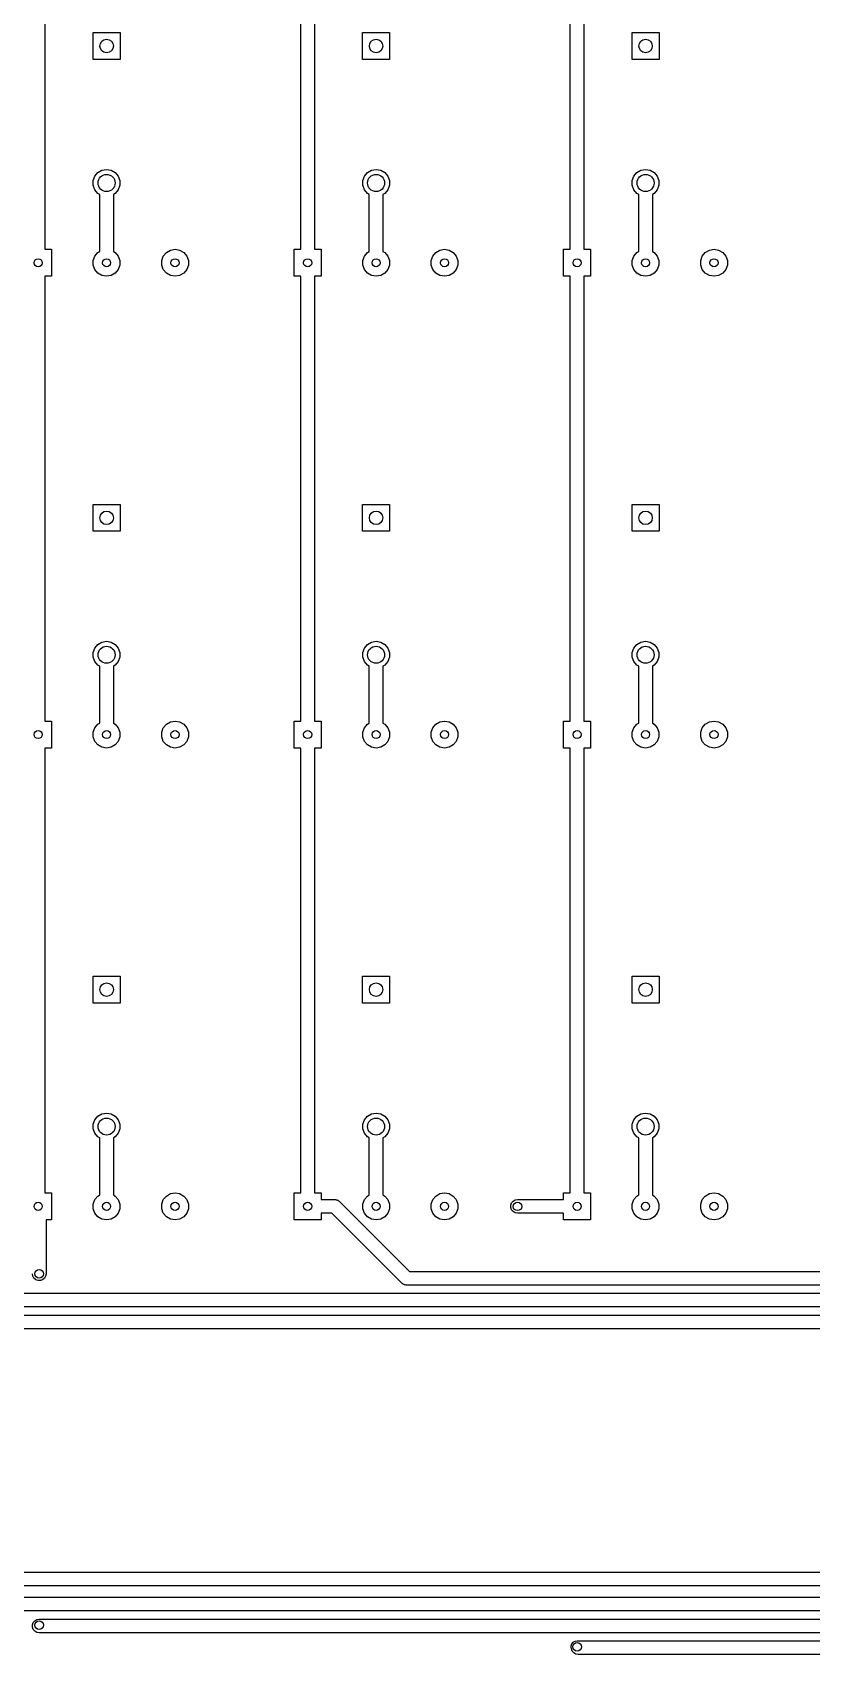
# Model space of a CAD drawing. Extents: x 183 to 424, y -369 to -69.
# Drawn here: x 264 to 321.8, y -364.2 to -243.9 of the extents above; entities that cross this region are included whole.
import ezdxf

# ---------------------------------------------------------------- set-up
doc = ezdxf.new("R2010")
doc.units = 0
doc.header["$MEASUREMENT"] = 0
doc.layers.add('BLACK', color=7, linetype='CONTINUOUS')

msp = doc.modelspace()

# ---------------------------------------------------------------- linework, layer by layer
at = {"layer": 'Black'}
for p, q in [((264.928, -227), (264.928, -260)), ((283.912, -260), (283.912, -227)), ((284.928, -227), (284.928, -260)), ((303.912, -260), (303.912, -227)), ((304.928, -227), (304.928, -260)), ((268.501, -245.919), (268.501, -243.921)), ((268.501, -243.921), (270.499, -243.921)), ((270.499, -243.921), (270.499, -245.919)), ((288.501, -245.919), (288.501, -243.921)), ((288.501, -243.921), (290.499, -243.921)), ((290.499, -243.921), (290.499, -245.919)), ((308.501, -245.919), (308.501, -243.921)), ((308.501, -243.921), (310.499, -243.921)), ((310.499, -243.921), (310.499, -245.919)), ((270.499, -245.919), (268.501, -245.919)), ((290.499, -245.919), (288.501, -245.919)), ((310.499, -245.919), (308.501, -245.919)), ((268.512, -254.906), (268.631, -254.578)), ((268.512, -255.254), (268.512, -254.906)), ((268.631, -254.578), (268.855, -254.311)), ((268.855, -254.311), (269.157, -254.137)), ((269.157, -254.137), (269.5, -254.077)), ((269.5, -254.077), (269.843, -254.137)), ((269.843, -254.137), (270.145, -254.311)), ((270.145, -254.311), (270.369, -254.578)), ((270.369, -254.578), (270.488, -254.906)), ((270.488, -254.906), (270.488, -255.254)), ((288.512, -254.906), (288.631, -254.578)), ((288.512, -255.254), (288.512, -254.906)), ((288.631, -254.578), (288.855, -254.311)), ((288.855, -254.311), (289.157, -254.137)), ((289.157, -254.137), (289.5, -254.077)), ((289.5, -254.077), (289.843, -254.137)), ((289.843, -254.137), (290.145, -254.311)), ((290.145, -254.311), (290.369, -254.578)), ((290.369, -254.578), (290.488, -254.906)), ((290.488, -254.906), (290.488, -255.254)), ((308.512, -254.906), (308.631, -254.578)), ((308.512, -255.254), (308.512, -254.906)), ((308.631, -254.578), (308.855, -254.311)), ((308.855, -254.311), (309.157, -254.137)), ((309.157, -254.137), (309.5, -254.077)), ((309.5, -254.077), (309.843, -254.137)), ((309.843, -254.137), (310.145, -254.311)), ((310.145, -254.311), (310.369, -254.578)), ((310.369, -254.578), (310.488, -254.906)), ((310.488, -254.906), (310.488, -255.254)), ((268.631, -255.582), (268.512, -255.254)), ((268.855, -255.849), (268.631, -255.582)), ((268.992, -255.928), (268.855, -255.849)), ((268.992, -260.152), (268.992, -255.928)), ((270.145, -255.849), (270.008, -255.928)), ((270.008, -255.928), (270.008, -260.152)), ((270.369, -255.582), (270.145, -255.849)), ((270.488, -255.254), (270.369, -255.582)), ((288.631, -255.582), (288.512, -255.254)), ((288.855, -255.849), (288.631, -255.582)), ((288.992, -255.928), (288.855, -255.849)), ((288.992, -260.152), (288.992, -255.928)), ((290.145, -255.849), (290.008, -255.928)), ((290.008, -255.928), (290.008, -260.152)), ((290.369, -255.582), (290.145, -255.849)), ((290.488, -255.254), (290.369, -255.582)), ((308.631, -255.582), (308.512, -255.254)), ((308.855, -255.849), (308.631, -255.582)), ((308.992, -255.928), (308.855, -255.849)), ((308.992, -260.152), (308.992, -255.928)), ((310.145, -255.849), (310.008, -255.928)), ((310.008, -255.928), (310.008, -260.152)), ((310.369, -255.582), (310.145, -255.849)), ((310.488, -255.254), (310.369, -255.582)), ((264.928, -260), (265.42, -260)), ((265.42, -260), (265.42, -262)), ((268.511, -260.826), (268.631, -260.498)), ((268.511, -261.174), (268.511, -260.826)), ((268.631, -260.498), (268.855, -260.231)), ((268.855, -260.231), (268.992, -260.152)), ((270.008, -260.152), (270.145, -260.231)), ((270.145, -260.231), (270.369, -260.498)), ((270.369, -260.498), (270.489, -260.826)), ((270.489, -260.826), (270.489, -261.174)), ((273.591, -260.826), (273.711, -260.498)), ((273.591, -261.174), (273.591, -260.826)), ((273.711, -260.498), (273.935, -260.231)), ((273.935, -260.231), (274.237, -260.057)), ((274.237, -260.057), (274.58, -259.996)), ((274.58, -259.996), (274.923, -260.057)), ((274.923, -260.057), (275.225, -260.231)), ((275.225, -260.231), (275.449, -260.498)), ((275.449, -260.498), (275.569, -260.826)), ((275.569, -260.826), (275.569, -261.174)), ((283.42, -262), (283.42, -260)), ((283.42, -260), (283.912, -260)), ((284.928, -260), (285.42, -260)), ((285.42, -260), (285.42, -262)), ((288.511, -260.826), (288.631, -260.498)), ((288.511, -261.174), (288.511, -260.826)), ((288.631, -260.498), (288.855, -260.231)), ((288.855, -260.231), (288.992, -260.152)), ((290.008, -260.152), (290.145, -260.231)), ((290.145, -260.231), (290.369, -260.498)), ((290.369, -260.498), (290.489, -260.826)), ((290.489, -260.826), (290.489, -261.174)), ((293.591, -260.826), (293.711, -260.498)), ((293.591, -261.174), (293.591, -260.826)), ((293.711, -260.498), (293.935, -260.231)), ((293.935, -260.231), (294.237, -260.057)), ((294.237, -260.057), (294.58, -259.996)), ((294.58, -259.996), (294.923, -260.057)), ((294.923, -260.057), (295.225, -260.231)), ((295.225, -260.231), (295.449, -260.498)), ((295.449, -260.498), (295.569, -260.826)), ((295.569, -260.826), (295.569, -261.174)), ((303.42, -262), (303.42, -260)), ((303.42, -260), (303.912, -260)), ((304.928, -260), (305.42, -260)), ((305.42, -260), (305.42, -262)), ((308.511, -260.826), (308.631, -260.498)), ((308.511, -261.174), (308.511, -260.826)), ((308.631, -260.498), (308.855, -260.231)), ((308.855, -260.231), (308.992, -260.152)), ((310.008, -260.152), (310.145, -260.231)), ((310.145, -260.231), (310.369, -260.498)), ((310.369, -260.498), (310.489, -260.826)), ((310.489, -260.826), (310.489, -261.174)), ((313.591, -260.826), (313.711, -260.498)), ((313.591, -261.174), (313.591, -260.826)), ((313.711, -260.498), (313.935, -260.231)), ((313.935, -260.231), (314.237, -260.057)), ((314.237, -260.057), (314.58, -259.996)), ((314.58, -259.996), (314.923, -260.057)), ((314.923, -260.057), (315.225, -260.231)), ((315.225, -260.231), (315.449, -260.498)), ((315.449, -260.498), (315.569, -260.826)), ((315.569, -260.826), (315.569, -261.174)), ((265.42, -262), (264.928, -262)), ((264.928, -262), (264.928, -295)), ((268.631, -261.502), (268.511, -261.174)), ((268.855, -261.769), (268.631, -261.502)), ((269.157, -261.943), (268.855, -261.769)), ((269.5, -262.004), (269.157, -261.943)), ((269.843, -261.943), (269.5, -262.004)), ((270.145, -261.769), (269.843, -261.943)), ((270.369, -261.502), (270.145, -261.769)), ((270.489, -261.174), (270.369, -261.502)), ((273.711, -261.502), (273.591, -261.174)), ((273.935, -261.769), (273.711, -261.502)), ((274.237, -261.943), (273.935, -261.769)), ((274.58, -262.004), (274.237, -261.943)), ((274.923, -261.943), (274.58, -262.004)), ((275.225, -261.769), (274.923, -261.943)), ((275.449, -261.502), (275.225, -261.769)), ((275.569, -261.174), (275.449, -261.502)), ((283.912, -262), (283.42, -262)), ((283.912, -295), (283.912, -262)), ((285.42, -262), (284.928, -262)), ((284.928, -262), (284.928, -295)), ((288.631, -261.502), (288.511, -261.174)), ((288.855, -261.769), (288.631, -261.502)), ((289.157, -261.943), (288.855, -261.769)), ((289.5, -262.004), (289.157, -261.943)), ((289.843, -261.943), (289.5, -262.004)), ((290.145, -261.769), (289.843, -261.943)), ((290.369, -261.502), (290.145, -261.769)), ((290.489, -261.174), (290.369, -261.502)), ((293.711, -261.502), (293.591, -261.174)), ((293.935, -261.769), (293.711, -261.502)), ((294.237, -261.943), (293.935, -261.769)), ((294.58, -262.004), (294.237, -261.943)), ((294.923, -261.943), (294.58, -262.004)), ((295.225, -261.769), (294.923, -261.943)), ((295.449, -261.502), (295.225, -261.769)), ((295.569, -261.174), (295.449, -261.502)), ((303.912, -262), (303.42, -262)), ((303.912, -295), (303.912, -262)), ((305.42, -262), (304.928, -262)), ((304.928, -262), (304.928, -295)), ((308.631, -261.502), (308.511, -261.174)), ((308.855, -261.769), (308.631, -261.502)), ((309.157, -261.943), (308.855, -261.769)), ((309.5, -262.004), (309.157, -261.943)), ((309.843, -261.943), (309.5, -262.004)), ((310.145, -261.769), (309.843, -261.943)), ((310.369, -261.502), (310.145, -261.769)), ((310.489, -261.174), (310.369, -261.502)), ((313.711, -261.502), (313.591, -261.174)), ((313.935, -261.769), (313.711, -261.502)), ((314.237, -261.943), (313.935, -261.769)), ((314.58, -262.004), (314.237, -261.943)), ((314.923, -261.943), (314.58, -262.004)), ((315.225, -261.769), (314.923, -261.943)), ((315.449, -261.502), (315.225, -261.769)), ((315.569, -261.174), (315.449, -261.502)), ((268.501, -280.919), (268.501, -278.921)), ((268.501, -278.921), (270.499, -278.921)), ((270.499, -278.921), (270.499, -280.919)), ((288.501, -280.919), (288.501, -278.921)), ((288.501, -278.921), (290.499, -278.921)), ((290.499, -278.921), (290.499, -280.919)), ((308.501, -280.919), (308.501, -278.921)), ((308.501, -278.921), (310.499, -278.921)), ((310.499, -278.921), (310.499, -280.919)), ((270.499, -280.919), (268.501, -280.919)), ((290.499, -280.919), (288.501, -280.919)), ((310.499, -280.919), (308.501, -280.919)), ((268.512, -289.906), (268.631, -289.578)), ((268.512, -290.254), (268.512, -289.906)), ((268.631, -289.578), (268.855, -289.311)), ((268.855, -289.311), (269.157, -289.137)), ((269.157, -289.137), (269.5, -289.077)), ((269.5, -289.077), (269.843, -289.137)), ((269.843, -289.137), (270.145, -289.311)), ((270.145, -289.311), (270.369, -289.578)), ((270.369, -289.578), (270.488, -289.906)), ((270.488, -289.906), (270.488, -290.254)), ((288.512, -289.906), (288.631, -289.578)), ((288.512, -290.254), (288.512, -289.906)), ((288.631, -289.578), (288.855, -289.311)), ((288.855, -289.311), (289.157, -289.137)), ((289.157, -289.137), (289.5, -289.077)), ((289.5, -289.077), (289.843, -289.137)), ((289.843, -289.137), (290.145, -289.311)), ((290.145, -289.311), (290.369, -289.578)), ((290.369, -289.578), (290.488, -289.906)), ((290.488, -289.906), (290.488, -290.254)), ((308.512, -289.906), (308.631, -289.578)), ((308.512, -290.254), (308.512, -289.906)), ((308.631, -289.578), (308.855, -289.311)), ((308.855, -289.311), (309.157, -289.137)), ((309.157, -289.137), (309.5, -289.077)), ((309.5, -289.077), (309.843, -289.137)), ((309.843, -289.137), (310.145, -289.311)), ((310.145, -289.311), (310.369, -289.578)), ((310.369, -289.578), (310.488, -289.906)), ((310.488, -289.906), (310.488, -290.254)), ((268.631, -290.582), (268.512, -290.254)), ((268.855, -290.849), (268.631, -290.582)), ((268.992, -290.928), (268.855, -290.849)), ((268.992, -295.152), (268.992, -290.928)), ((270.145, -290.849), (270.008, -290.928)), ((270.008, -290.928), (270.008, -295.152)), ((270.369, -290.582), (270.145, -290.849)), ((270.488, -290.254), (270.369, -290.582)), ((288.631, -290.582), (288.512, -290.254)), ((288.855, -290.849), (288.631, -290.582)), ((288.992, -290.928), (288.855, -290.849)), ((288.992, -295.152), (288.992, -290.928)), ((290.145, -290.849), (290.008, -290.928)), ((290.008, -290.928), (290.008, -295.152)), ((290.369, -290.582), (290.145, -290.849)), ((290.488, -290.254), (290.369, -290.582)), ((308.631, -290.582), (308.512, -290.254)), ((308.855, -290.849), (308.631, -290.582)), ((308.992, -290.928), (308.855, -290.849)), ((308.992, -295.152), (308.992, -290.928)), ((310.145, -290.849), (310.008, -290.928)), ((310.008, -290.928), (310.008, -295.152)), ((310.369, -290.582), (310.145, -290.849)), ((310.488, -290.254), (310.369, -290.582)), ((264.928, -295), (265.42, -295)), ((265.42, -295), (265.42, -297)), ((268.511, -295.826), (268.631, -295.498)), ((268.511, -296.174), (268.511, -295.826)), ((268.631, -295.498), (268.855, -295.231)), ((268.855, -295.231), (268.992, -295.152)), ((270.008, -295.152), (270.145, -295.231)), ((270.145, -295.231), (270.369, -295.498)), ((270.369, -295.498), (270.489, -295.826)), ((270.489, -295.826), (270.489, -296.174)), ((273.591, -295.826), (273.711, -295.498)), ((273.591, -296.174), (273.591, -295.826)), ((273.711, -295.498), (273.935, -295.231)), ((273.935, -295.231), (274.237, -295.057)), ((274.237, -295.057), (274.58, -294.996)), ((274.58, -294.996), (274.923, -295.057)), ((274.923, -295.057), (275.225, -295.231)), ((275.225, -295.231), (275.449, -295.498)), ((275.449, -295.498), (275.569, -295.826)), ((275.569, -295.826), (275.569, -296.174)), ((283.42, -297), (283.42, -295)), ((283.42, -295), (283.912, -295)), ((284.928, -295), (285.42, -295)), ((285.42, -295), (285.42, -297)), ((288.511, -295.826), (288.631, -295.498)), ((288.511, -296.174), (288.511, -295.826)), ((288.631, -295.498), (288.855, -295.231)), ((288.855, -295.231), (288.992, -295.152)), ((290.008, -295.152), (290.145, -295.231)), ((290.145, -295.231), (290.369, -295.498)), ((290.369, -295.498), (290.489, -295.826)), ((290.489, -295.826), (290.489, -296.174)), ((293.591, -295.826), (293.711, -295.498)), ((293.591, -296.174), (293.591, -295.826)), ((293.711, -295.498), (293.935, -295.231)), ((293.935, -295.231), (294.237, -295.057)), ((294.237, -295.057), (294.58, -294.996)), ((294.58, -294.996), (294.923, -295.057)), ((294.923, -295.057), (295.225, -295.231)), ((295.225, -295.231), (295.449, -295.498)), ((295.449, -295.498), (295.569, -295.826)), ((295.569, -295.826), (295.569, -296.174)), ((303.42, -297), (303.42, -295)), ((303.42, -295), (303.912, -295)), ((304.928, -295), (305.42, -295)), ((305.42, -295), (305.42, -297)), ((308.511, -295.826), (308.631, -295.498)), ((308.511, -296.174), (308.511, -295.826)), ((308.631, -295.498), (308.855, -295.231)), ((308.855, -295.231), (308.992, -295.152)), ((310.008, -295.152), (310.145, -295.231)), ((310.145, -295.231), (310.369, -295.498)), ((310.369, -295.498), (310.489, -295.826)), ((310.489, -295.826), (310.489, -296.174)), ((313.591, -295.826), (313.711, -295.498)), ((313.591, -296.174), (313.591, -295.826)), ((313.711, -295.498), (313.935, -295.231)), ((313.935, -295.231), (314.237, -295.057)), ((314.237, -295.057), (314.58, -294.996)), ((314.58, -294.996), (314.923, -295.057)), ((314.923, -295.057), (315.225, -295.231)), ((315.225, -295.231), (315.449, -295.498)), ((315.449, -295.498), (315.569, -295.826)), ((315.569, -295.826), (315.569, -296.174)), ((265.42, -297), (264.928, -297)), ((264.928, -297), (264.928, -330)), ((268.631, -296.502), (268.511, -296.174)), ((268.855, -296.769), (268.631, -296.502)), ((269.157, -296.943), (268.855, -296.769)), ((269.5, -297.004), (269.157, -296.943)), ((269.843, -296.943), (269.5, -297.004)), ((270.145, -296.769), (269.843, -296.943)), ((270.369, -296.502), (270.145, -296.769)), ((270.489, -296.174), (270.369, -296.502)), ((273.711, -296.502), (273.591, -296.174)), ((273.935, -296.769), (273.711, -296.502)), ((274.237, -296.943), (273.935, -296.769)), ((274.58, -297.004), (274.237, -296.943)), ((274.923, -296.943), (274.58, -297.004)), ((275.225, -296.769), (274.923, -296.943)), ((275.449, -296.502), (275.225, -296.769)), ((275.569, -296.174), (275.449, -296.502)), ((283.912, -297), (283.42, -297)), ((283.912, -330), (283.912, -297)), ((285.42, -297), (284.928, -297)), ((284.928, -297), (284.928, -330)), ((288.631, -296.502), (288.511, -296.174)), ((288.855, -296.769), (288.631, -296.502)), ((289.157, -296.943), (288.855, -296.769)), ((289.5, -297.004), (289.157, -296.943)), ((289.843, -296.943), (289.5, -297.004)), ((290.145, -296.769), (289.843, -296.943)), ((290.369, -296.502), (290.145, -296.769)), ((290.489, -296.174), (290.369, -296.502)), ((293.711, -296.502), (293.591, -296.174)), ((293.935, -296.769), (293.711, -296.502)), ((294.237, -296.943), (293.935, -296.769)), ((294.58, -297.004), (294.237, -296.943)), ((294.923, -296.943), (294.58, -297.004)), ((295.225, -296.769), (294.923, -296.943)), ((295.449, -296.502), (295.225, -296.769)), ((295.569, -296.174), (295.449, -296.502)), ((303.912, -297), (303.42, -297)), ((303.912, -330), (303.912, -297)), ((305.42, -297), (304.928, -297)), ((304.928, -297), (304.928, -330)), ((308.631, -296.502), (308.511, -296.174)), ((308.855, -296.769), (308.631, -296.502)), ((309.157, -296.943), (308.855, -296.769)), ((309.5, -297.004), (309.157, -296.943)), ((309.843, -296.943), (309.5, -297.004)), ((310.145, -296.769), (309.843, -296.943)), ((310.369, -296.502), (310.145, -296.769)), ((310.489, -296.174), (310.369, -296.502)), ((313.711, -296.502), (313.591, -296.174)), ((313.935, -296.769), (313.711, -296.502)), ((314.237, -296.943), (313.935, -296.769)), ((314.58, -297.004), (314.237, -296.943)), ((314.923, -296.943), (314.58, -297.004)), ((315.225, -296.769), (314.923, -296.943)), ((315.449, -296.502), (315.225, -296.769)), ((315.569, -296.174), (315.449, -296.502)), ((268.501, -315.919), (268.501, -313.921)), ((268.501, -313.921), (270.499, -313.921)), ((270.499, -313.921), (270.499, -315.919)), ((288.501, -315.919), (288.501, -313.921)), ((288.501, -313.921), (290.499, -313.921)), ((290.499, -313.921), (290.499, -315.919)), ((308.501, -315.919), (308.501, -313.921)), ((308.501, -313.921), (310.499, -313.921)), ((310.499, -313.921), (310.499, -315.919)), ((270.499, -315.919), (268.501, -315.919)), ((290.499, -315.919), (288.501, -315.919)), ((310.499, -315.919), (308.501, -315.919)), ((268.512, -324.906), (268.631, -324.578)), ((268.512, -325.254), (268.512, -324.906)), ((268.631, -324.578), (268.855, -324.311)), ((268.855, -324.311), (269.157, -324.137)), ((269.157, -324.137), (269.5, -324.077)), ((269.5, -324.077), (269.843, -324.137)), ((269.843, -324.137), (270.145, -324.311)), ((270.145, -324.311), (270.369, -324.578)), ((270.369, -324.578), (270.488, -324.906)), ((270.488, -324.906), (270.488, -325.254)), ((288.512, -324.906), (288.631, -324.578)), ((288.512, -325.254), (288.512, -324.906)), ((288.631, -324.578), (288.855, -324.311)), ((288.855, -324.311), (289.157, -324.137)), ((289.157, -324.137), (289.5, -324.077)), ((289.5, -324.077), (289.843, -324.137)), ((289.843, -324.137), (290.145, -324.311)), ((290.145, -324.311), (290.369, -324.578)), ((290.369, -324.578), (290.488, -324.906)), ((290.488, -324.906), (290.488, -325.254)), ((308.512, -324.906), (308.631, -324.578)), ((308.512, -325.254), (308.512, -324.906)), ((308.631, -324.578), (308.855, -324.311)), ((308.855, -324.311), (309.157, -324.137)), ((309.157, -324.137), (309.5, -324.077)), ((309.5, -324.077), (309.843, -324.137)), ((309.843, -324.137), (310.145, -324.311)), ((310.145, -324.311), (310.369, -324.578)), ((310.369, -324.578), (310.488, -324.906)), ((310.488, -324.906), (310.488, -325.254)), ((268.631, -325.582), (268.512, -325.254)), ((268.855, -325.849), (268.631, -325.582)), ((268.992, -325.928), (268.855, -325.849)), ((268.992, -330.152), (268.992, -325.928)), ((270.145, -325.849), (270.008, -325.928)), ((270.008, -325.928), (270.008, -330.152)), ((270.369, -325.582), (270.145, -325.849)), ((270.488, -325.254), (270.369, -325.582)), ((288.631, -325.582), (288.512, -325.254)), ((288.855, -325.849), (288.631, -325.582)), ((288.992, -325.928), (288.855, -325.849)), ((288.992, -330.152), (288.992, -325.928)), ((290.145, -325.849), (290.008, -325.928)), ((290.008, -325.928), (290.008, -330.152)), ((290.369, -325.582), (290.145, -325.849)), ((290.488, -325.254), (290.369, -325.582)), ((308.631, -325.582), (308.512, -325.254)), ((308.855, -325.849), (308.631, -325.582)), ((308.992, -325.928), (308.855, -325.849)), ((308.992, -330.152), (308.992, -325.928)), ((310.145, -325.849), (310.008, -325.928)), ((310.008, -325.928), (310.008, -330.152)), ((310.369, -325.582), (310.145, -325.849)), ((310.488, -325.254), (310.369, -325.582)), ((264.928, -330), (265.42, -330)), ((265.42, -330), (265.42, -332)), ((268.511, -330.826), (268.631, -330.498)), ((268.511, -331.174), (268.511, -330.826)), ((268.631, -330.498), (268.855, -330.231)), ((268.855, -330.231), (268.992, -330.152)), ((270.008, -330.152), (270.145, -330.231)), ((270.145, -330.231), (270.369, -330.498)), ((270.369, -330.498), (270.489, -330.826)), ((270.489, -330.826), (270.489, -331.174)), ((273.591, -330.826), (273.711, -330.498)), ((273.591, -331.174), (273.591, -330.826)), ((273.711, -330.498), (273.935, -330.231)), ((273.935, -330.231), (274.237, -330.057)), ((274.237, -330.057), (274.58, -329.996)), ((274.58, -329.996), (274.923, -330.057)), ((274.923, -330.057), (275.225, -330.231)), ((275.225, -330.231), (275.449, -330.498)), ((275.449, -330.498), (275.569, -330.826)), ((275.569, -330.826), (275.569, -331.174)), ((283.42, -332), (283.42, -330)), ((283.42, -330), (283.912, -330)), ((284.928, -330), (285.42, -330)), ((285.42, -330), (285.42, -330.492)), ((285.42, -330.492), (286.436, -330.492)), ((286.436, -330.492), (286.458, -330.496)), ((286.458, -330.496), (286.48, -330.494)), ((286.48, -330.494), (286.544, -330.511)), ((286.544, -330.511), (286.61, -330.523)), ((286.61, -330.523), (286.629, -330.534)), ((286.629, -330.534), (286.651, -330.54)), ((286.651, -330.54), (286.705, -330.578)), ((286.705, -330.578), (286.763, -330.611)), ((286.763, -330.611), (286.777, -330.628)), ((286.777, -330.628), (286.795, -330.641)), ((286.795, -330.641), (291.986, -335.832)), ((288.511, -330.826), (288.631, -330.498)), ((288.511, -331.174), (288.511, -330.826)), ((288.631, -330.498), (288.855, -330.231)), ((288.855, -330.231), (288.992, -330.152)), ((290.008, -330.152), (290.145, -330.231)), ((290.145, -330.231), (290.369, -330.498)), ((290.369, -330.498), (290.489, -330.826)), ((290.489, -330.826), (290.489, -331.174)), ((293.591, -330.826), (293.711, -330.498)), ((293.591, -331.174), (293.591, -330.826)), ((293.711, -330.498), (293.935, -330.231)), ((293.935, -330.231), (294.237, -330.057)), ((294.237, -330.057), (294.58, -329.996)), ((294.58, -329.996), (294.923, -330.057)), ((294.923, -330.057), (295.225, -330.231)), ((295.225, -330.231), (295.449, -330.498)), ((295.449, -330.498), (295.569, -330.826)), ((295.569, -330.826), (295.569, -331.174)), ((299.5, -330.912), (299.56, -330.746)), ((299.5, -331.088), (299.5, -330.912)), ((299.56, -330.746), (299.673, -330.611)), ((299.673, -330.611), (299.826, -330.523)), ((299.826, -330.523), (300, -330.492)), ((300, -330.492), (303.42, -330.492)), ((303.42, -330.492), (303.42, -330)), ((303.42, -330), (303.912, -330)), ((304.928, -330), (305.42, -330)), ((305.42, -330), (305.42, -332)), ((308.511, -330.826), (308.631, -330.498)), ((308.511, -331.174), (308.511, -330.826)), ((308.631, -330.498), (308.855, -330.231)), ((308.855, -330.231), (308.992, -330.152)), ((310.008, -330.152), (310.145, -330.231)), ((310.145, -330.231), (310.369, -330.498)), ((310.369, -330.498), (310.489, -330.826)), ((310.489, -330.826), (310.489, -331.174)), ((313.591, -330.826), (313.711, -330.498)), ((313.591, -331.174), (313.591, -330.826)), ((313.711, -330.498), (313.935, -330.231)), ((313.935, -330.231), (314.237, -330.057)), ((314.237, -330.057), (314.58, -329.996)), ((314.58, -329.996), (314.923, -330.057)), ((314.923, -330.057), (315.225, -330.231)), ((315.225, -330.231), (315.449, -330.498)), ((315.449, -330.498), (315.569, -330.826)), ((315.569, -330.826), (315.569, -331.174)), ((265.42, -332), (265.008, -332)), ((265.008, -332), (265.008, -336)), ((268.631, -331.502), (268.511, -331.174)), ((268.855, -331.769), (268.631, -331.502)), ((269.157, -331.943), (268.855, -331.769)), ((269.5, -332.004), (269.157, -331.943)), ((269.843, -331.943), (269.5, -332.004)), ((270.145, -331.769), (269.843, -331.943)), ((270.369, -331.502), (270.145, -331.769)), ((270.489, -331.174), (270.369, -331.502)), ((273.711, -331.502), (273.591, -331.174)), ((273.935, -331.769), (273.711, -331.502)), ((274.237, -331.943), (273.935, -331.769)), ((274.58, -332.004), (274.237, -331.943)), ((274.923, -331.943), (274.58, -332.004)), ((275.225, -331.769), (274.923, -331.943)), ((275.449, -331.502), (275.225, -331.769)), ((275.569, -331.174), (275.449, -331.502)), ((285.42, -332), (283.42, -332)), ((286.226, -331.508), (285.42, -331.508)), ((285.42, -331.508), (285.42, -332)), ((291.417, -336.699), (286.226, -331.508)), ((288.631, -331.502), (288.511, -331.174)), ((288.855, -331.769), (288.631, -331.502)), ((289.157, -331.943), (288.855, -331.769)), ((289.5, -332.004), (289.157, -331.943)), ((289.843, -331.943), (289.5, -332.004)), ((290.145, -331.769), (289.843, -331.943)), ((290.369, -331.502), (290.145, -331.769)), ((290.489, -331.174), (290.369, -331.502)), ((293.711, -331.502), (293.591, -331.174)), ((293.935, -331.769), (293.711, -331.502)), ((294.237, -331.943), (293.935, -331.769)), ((294.58, -332.004), (294.237, -331.943)), ((294.923, -331.943), (294.58, -332.004)), ((295.225, -331.769), (294.923, -331.943)), ((295.449, -331.502), (295.225, -331.769)), ((295.569, -331.174), (295.449, -331.502)), ((299.56, -331.254), (299.5, -331.088)), ((299.673, -331.389), (299.56, -331.254)), ((299.826, -331.477), (299.673, -331.389)), ((300, -331.508), (299.826, -331.477)), ((303.42, -331.508), (300, -331.508)), ((303.42, -332), (303.42, -331.508)), ((305.42, -332), (303.42, -332)), ((308.631, -331.502), (308.511, -331.174)), ((308.855, -331.769), (308.631, -331.502)), ((309.157, -331.943), (308.855, -331.769)), ((309.5, -332.004), (309.157, -331.943)), ((309.843, -331.943), (309.5, -332.004)), ((310.145, -331.769), (309.843, -331.943)), ((310.369, -331.502), (310.145, -331.769)), ((310.489, -331.174), (310.369, -331.502)), ((313.711, -331.502), (313.591, -331.174)), ((313.935, -331.769), (313.711, -331.502)), ((314.237, -331.943), (313.935, -331.769)), ((314.58, -332.004), (314.237, -331.943)), ((314.923, -331.943), (314.58, -332.004)), ((315.225, -331.769), (314.923, -331.943)), ((315.449, -331.502), (315.225, -331.769)), ((315.569, -331.174), (315.449, -331.502)), ((264.023, -336.174), (263.992, -336)), ((264.111, -336.327), (264.023, -336.174)), ((264.246, -336.44), (264.111, -336.327)), ((264.412, -336.5), (264.246, -336.44)), ((264.588, -336.5), (264.412, -336.5)), ((264.754, -336.44), (264.588, -336.5)), ((264.889, -336.327), (264.754, -336.44)), ((264.977, -336.174), (264.889, -336.327)), ((265.008, -336), (264.977, -336.174)), ((291.435, -336.712), (291.417, -336.699)), ((291.449, -336.729), (291.435, -336.712)), ((291.507, -336.762), (291.449, -336.729)), ((291.561, -336.8), (291.507, -336.762)), ((291.583, -336.806), (291.561, -336.8)), ((291.602, -336.817), (291.583, -336.806)), ((291.668, -336.829), (291.602, -336.817)), ((291.732, -336.846), (291.668, -336.829)), ((291.754, -336.844), (291.732, -336.846)), ((291.776, -336.848), (291.754, -336.844)), ((355.486, -336.848), (291.776, -336.848)), ((291.986, -335.832), (355.696, -335.832)), ((253.602, -337.448), (354.772, -337.448)), ((215.218, -339.064), (354.103, -339.064)), ((354.562, -338.464), (253.392, -338.464)), ((353.862, -340.08), (215.008, -340.08)), ((210.264, -358.142), (367.304, -358.142)), ((367.304, -359.158), (210.054, -359.158)), ((224.569, -360.001), (369.587, -360.001)), ((369.798, -361.017), (224.509, -361.017)), ((264, -362.036), (264.06, -361.871)), ((264, -362.213), (264, -362.036)), ((264.06, -361.871), (264.173, -361.735)), ((264.173, -361.735), (264.326, -361.647)), ((264.326, -361.647), (264.343, -361.644)), ((264.343, -361.644), (264.347, -361.642)), ((264.347, -361.642), (264.5, -361.615)), ((264.5, -361.615), (264.51, -361.617)), ((264.51, -361.617), (370.511, -361.617)), ((264.06, -362.379), (264, -362.213)), ((264.173, -362.514), (264.06, -362.379)), ((264.326, -362.602), (264.173, -362.514)), ((264.5, -362.633), (264.326, -362.602)), ((370.722, -362.633), (264.5, -362.633)), ((304.034, -363.454), (304.133, -363.335)), ((304.133, -363.335), (304.267, -363.258)), ((304.267, -363.258), (304.42, -363.231)), ((304.42, -363.231), (304.465, -363.239)), ((304.465, -363.239), (304.5, -363.233)), ((304.5, -363.233), (360.741, -363.233)), ((303.981, -363.6), (304.034, -363.454)), ((303.981, -363.755), (303.981, -363.6)), ((304, -363.807), (303.981, -363.755)), ((304, -363.829), (304, -363.807)), ((304.06, -363.995), (304, -363.829)), ((304.173, -364.13), (304.06, -363.995)), ((304.326, -364.218), (304.173, -364.13)), ((304.5, -364.249), (304.326, -364.218)), ((360.53, -364.249), (304.5, -364.249))]:
    msp.add_line(p, q, dxfattribs=at)
for centre, radius in [((269.5, -244.92), 0.5004), ((289.5, -244.92), 0.5004), ((309.5, -244.92), 0.5004), ((269.5, -255.08), 0.635), ((289.5, -255.08), 0.635), ((309.5, -255.08), 0.635), ((264.42, -261), 0.3), ((269.5, -261), 0.3), ((274.58, -261), 0.3), ((284.42, -261), 0.3), ((289.5, -261), 0.3), ((294.58, -261), 0.3), ((304.42, -261), 0.3), ((309.5, -261), 0.3), ((314.58, -261), 0.3), ((269.5, -279.92), 0.5004), ((289.5, -279.92), 0.5004), ((309.5, -279.92), 0.5004), ((269.5, -290.08), 0.635), ((289.5, -290.08), 0.635), ((309.5, -290.08), 0.635), ((264.42, -296), 0.3), ((269.5, -296), 0.3), ((274.58, -296), 0.3), ((284.42, -296), 0.3), ((289.5, -296), 0.3), ((294.58, -296), 0.3), ((304.42, -296), 0.3), ((309.5, -296), 0.3), ((314.58, -296), 0.3), ((269.5, -314.92), 0.5004), ((289.5, -314.92), 0.5004), ((309.5, -314.92), 0.5004), ((269.5, -325.08), 0.635), ((289.5, -325.08), 0.635), ((309.5, -325.08), 0.635), ((264.42, -331), 0.3), ((269.5, -331), 0.3), ((274.58, -331), 0.3), ((284.42, -331), 0.3), ((289.5, -331), 0.3), ((294.58, -331), 0.3), ((300, -331), 0.3175), ((304.42, -331), 0.3), ((309.5, -331), 0.3), ((314.58, -331), 0.3), ((264.5, -336), 0.3175), ((264.5, -362.061), 0.3175), ((304.42, -363.677), 0.3175)]:
    msp.add_circle(centre, radius, dxfattribs=at)

doc.saveas('drawing.dxf')
